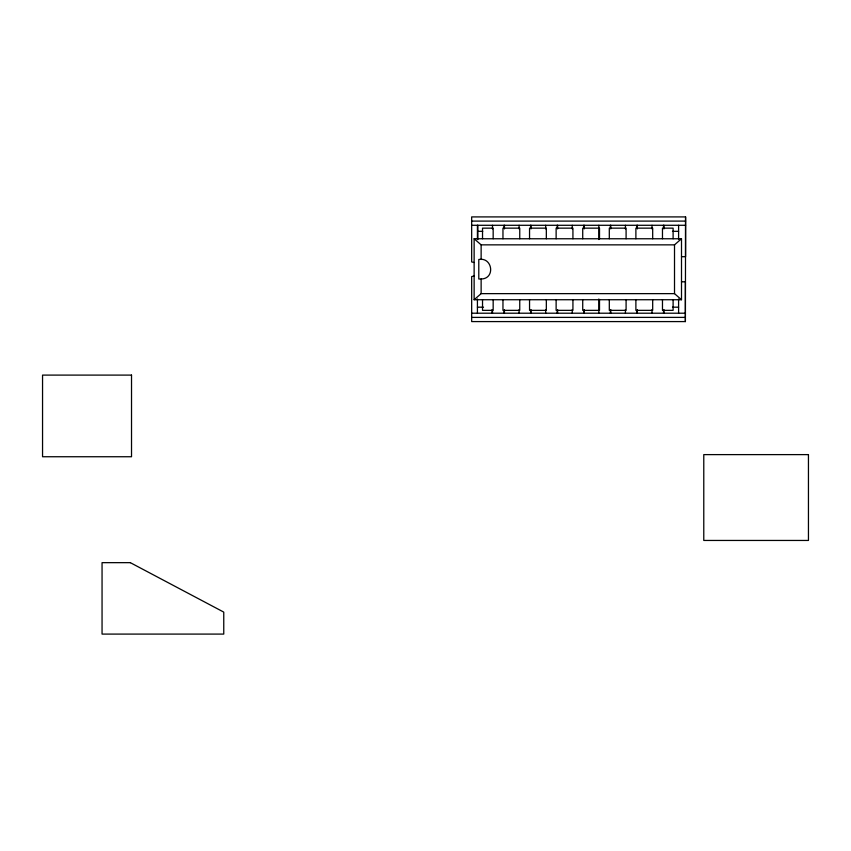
<?xml version="1.0" encoding="UTF-8"?>
<svg xmlns="http://www.w3.org/2000/svg" width="851" height="851" viewBox="0 0 851 851"><rect width="100%" height="100%" fill="white"/><g stroke="black" fill="none" stroke-linecap="round" stroke-linejoin="round"><path stroke-width="1.28" d="M474.06 262.523L471.667 261.927L471.667 216.909L685.576 216.909L685.385 321.582L471.667 321.582L471.667 276.575L474.06 275.979M474.135 299.733L481.134 293.638L674.513 293.638L681.502 299.733L681.502 238.759L474.135 238.759L474.135 299.733L681.502 299.733M474.135 238.759L481.134 244.854L674.513 244.854L681.502 238.759M481.134 279C495.569 278.777 492.612 256.885 478.794 259.491L478.794 279L481.134 279L481.134 293.638M471.667 221.1L685.576 221.1M471.667 225.292L685.576 225.281M477.847 231.323L482.73 231.323M672.492 231.323L678.598 231.323M681.491 256.694L685.576 256.683L685.576 216.909M681.491 281.809L685.385 281.809L685.385 321.582M477.422 307.179L483.528 307.179M672.492 307.179L678.598 307.179M471.667 313.211L685.385 313.211M471.667 317.402L685.385 317.391M678.598 225.292L678.598 239.514M678.598 298.988L678.598 313.211M674.513 244.854L674.513 293.638M673.109 238.759L673.109 228.153L662.472 228.153L662.472 238.759M673.109 299.733L673.109 310.349L662.472 310.349L662.472 299.733M663.95 225.292L663.95 228.908M663.95 309.594L663.95 313.211M663.525 225.292L663.525 227.877M663.525 310.626L663.525 313.211M652.685 238.759L652.685 228.153L635.888 228.153L635.888 238.759M652.685 299.733L652.685 310.349L635.888 310.349L635.888 299.733M652.015 225.292L652.015 228.908M652.015 309.594L652.015 313.211M637.367 225.292L637.367 228.908M637.367 309.594L637.367 313.211M636.942 225.292L636.942 227.877M636.942 310.626L636.942 313.211M626.091 238.759L626.091 228.153L609.305 228.153L609.305 238.759M626.091 299.733L626.091 310.349L609.305 310.349L609.305 299.733M625.432 225.292L625.432 228.908M625.432 309.594L625.432 313.211M610.773 225.292L610.773 228.908M610.773 309.594L610.773 313.211M610.358 225.292L610.358 227.877M610.358 310.626L610.358 313.211M599.508 238.759L599.508 228.153L582.722 228.153L582.722 238.759M599.508 299.733L599.508 310.349L582.722 310.349L582.722 299.733M598.838 225.292L598.838 239.514M598.838 298.988L598.838 313.211M584.19 225.292L584.19 228.908M584.19 309.594L584.19 313.211M583.775 225.292L583.775 227.877M583.775 310.626L583.775 313.211M572.925 238.759L572.925 228.153L556.128 228.153L556.128 238.759M572.925 299.733L572.925 310.349L556.128 310.349L556.128 299.733M572.255 225.292L572.255 228.908M572.255 309.594L572.255 313.211M557.607 225.292L557.607 228.908M557.607 309.594L557.607 313.211M557.182 225.292L557.182 227.877M557.182 310.626L557.182 313.211M546.331 238.759L546.331 228.153L529.545 228.153L529.545 238.759M546.331 299.733L546.331 310.349L529.545 310.349L529.545 299.733M545.672 225.292L545.672 228.908M545.672 309.594L545.672 313.211M531.013 225.292L531.013 228.908M531.013 309.594L531.013 313.211M530.598 225.292L530.598 227.877M530.598 310.626L530.598 313.211M519.748 238.759L519.748 228.153L502.962 228.153L502.962 238.759M519.748 299.733L519.748 310.349L502.962 310.349L502.962 299.733M519.089 225.292L519.089 228.908M519.089 309.594L519.089 313.211M504.43 225.292L504.43 228.908M504.43 309.594L504.43 313.211M504.015 225.292L504.015 227.877M504.015 310.626L504.015 313.211M493.165 238.759L493.165 228.153L482.528 228.153L482.528 238.759M493.165 299.733L493.165 310.349L482.528 310.349L482.528 299.733M492.495 225.292L492.495 228.908M492.495 310.626L492.495 313.211M492.08 309.594L492.08 313.211M481.134 244.854L481.134 259.491M477.847 225.292L477.847 239.514M477.422 225.292L477.422 239.514M477.422 298.988L477.422 313.211M131.522 375.1L42.55 375.1L42.55 456.742L131.522 456.742L131.522 375.1M808.45 454.615L703.777 454.615L703.777 540.449L808.45 540.449L808.45 454.615M130.32 562.66L102.056 562.66L102.056 634.091L223.76 634.091L223.76 612.114L130.32 562.66"/></g></svg>
